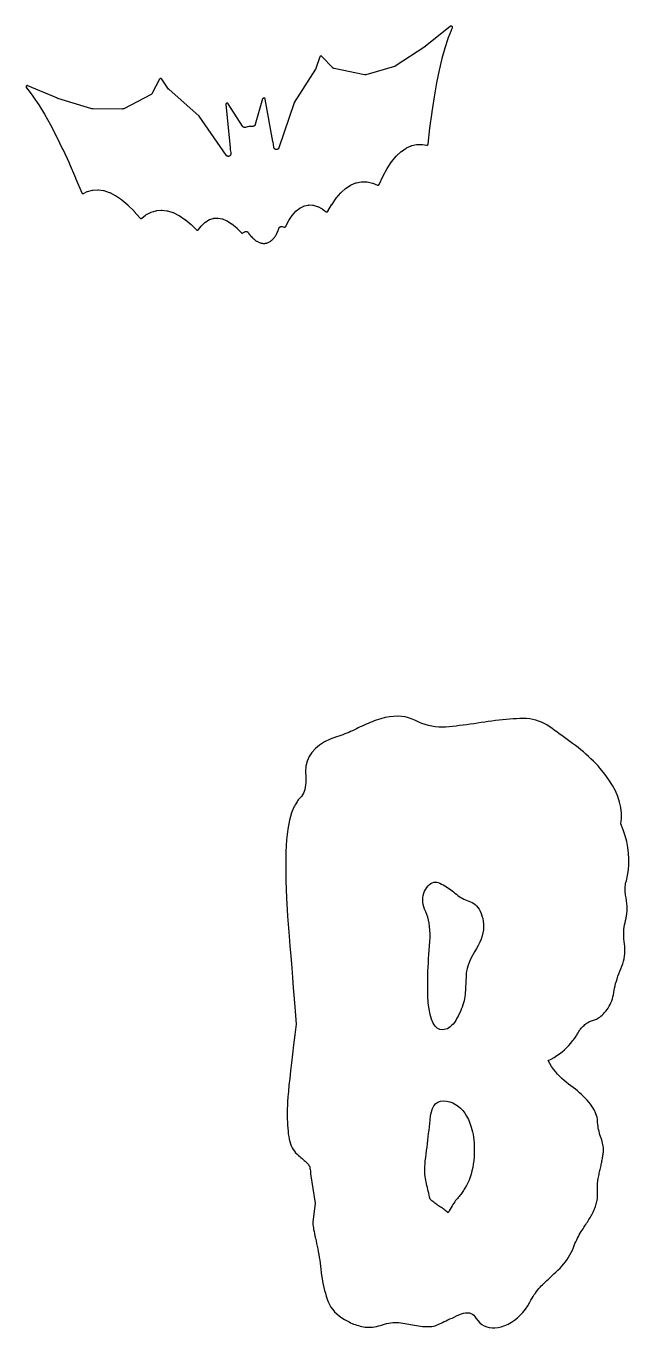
# Model space of a CAD drawing. Header units: millimetres. Extents: x 5 to 295, y 5 to 125.
# Drawn here: x 173.6 to 228.8, y 5.5 to 124.8 of the extents above; entities that cross this region are included whole.
import ezdxf

# ---------------------------------------------------------------- set-up
doc = ezdxf.new("R2010")
doc.units = ezdxf.units.MM

msp = doc.modelspace()

# ---------------------------------------------------------------- linework, layer by layer
at = {"layer": 'Schnitt'}
for points in [[(173.634, 119.297), (173.623, 119.292), (173.613, 119.286), (173.604, 119.279), (173.595, 119.271), (173.587, 119.262), (173.58, 119.252), (173.574, 119.242), (173.569, 119.231), (173.565, 119.22), (173.562, 119.208), (173.561, 119.196), (173.561, 119.184), (173.561, 119.172), (173.563, 119.16), (173.567, 119.149), (173.571, 119.138), (173.576, 119.127), (173.583, 119.117), (173.59, 119.108), (173.721, 118.958), (173.723, 118.956), (173.732, 118.945), (173.733, 118.943), (174.219, 118.303), (174.22, 118.302), (174.226, 118.292), (174.227, 118.291), (174.73, 117.546), (174.731, 117.545), (174.736, 117.537), (174.737, 117.536), (175.256, 116.686), (175.256, 116.685), (175.26, 116.678), (175.261, 116.677), (175.795, 115.723), (175.796, 115.722), (175.799, 115.716), (175.799, 115.716), (176.349, 114.657), (176.35, 114.656), (176.352, 114.651), (176.353, 114.651), (176.918, 113.488), (176.918, 113.488), (176.92, 113.484), (176.92, 113.483), (177.501, 112.217), (177.502, 112.213), (178.098, 110.842), (178.099, 110.839), (178.661, 109.482), (178.666, 109.471), (178.672, 109.461), (178.679, 109.452), (178.687, 109.444), (178.695, 109.436), (178.704, 109.429), (178.714, 109.423), (178.725, 109.418), (178.735, 109.414), (178.747, 109.411), (178.758, 109.409), (178.77, 109.408), (178.781, 109.408), (178.793, 109.41), (178.804, 109.412), (178.815, 109.416), (178.826, 109.421), (179.16, 109.588), (179.162, 109.589), (179.18, 109.597), (179.185, 109.599), (179.204, 109.605), (179.206, 109.605), (179.643, 109.725), (179.646, 109.726), (179.666, 109.73), (179.672, 109.731), (179.692, 109.733), (179.695, 109.733), (180.143, 109.76), (180.146, 109.76), (180.166, 109.761), (180.172, 109.76), (180.191, 109.758), (180.194, 109.758), (180.661, 109.692), (180.664, 109.692), (180.681, 109.688), (180.687, 109.687), (180.703, 109.682), (180.706, 109.681), (181.195, 109.519), (181.197, 109.518), (181.211, 109.513), (181.216, 109.511), (181.229, 109.505), (181.231, 109.504), (181.743, 109.242), (181.746, 109.24), (181.769, 109.226), (181.772, 109.224), (182.305, 108.86), (182.308, 108.858), (182.325, 108.845), (182.327, 108.843), (182.881, 108.374), (182.883, 108.372), (182.896, 108.361), (182.898, 108.359), (183.471, 107.785), (183.472, 107.784), (183.482, 107.773), (183.483, 107.772), (184.005, 107.174), (184.013, 107.165), (184.022, 107.157), (184.032, 107.15), (184.043, 107.144), (184.054, 107.14), (184.066, 107.136), (184.078, 107.134), (184.09, 107.133), (184.102, 107.133), (184.114, 107.134), (184.126, 107.136), (184.137, 107.14), (184.148, 107.145), (184.159, 107.151), (184.169, 107.158), (184.517, 107.429), (184.519, 107.431), (184.533, 107.44), (184.537, 107.443), (184.551, 107.452), (184.553, 107.453), (184.982, 107.683), (184.985, 107.684), (185.002, 107.692), (185.007, 107.694), (185.025, 107.701), (185.028, 107.702), (185.463, 107.836), (185.466, 107.836), (185.485, 107.841), (185.491, 107.842), (185.511, 107.845), (185.514, 107.846), (185.96, 107.887), (185.963, 107.887), (185.983, 107.888), (185.989, 107.888), (186.009, 107.887), (186.012, 107.886), (186.476, 107.835), (186.479, 107.834), (186.496, 107.831), (186.502, 107.83), (186.519, 107.826), (186.522, 107.825), (187.007, 107.678), (187.01, 107.677), (187.024, 107.672), (187.029, 107.67), (187.043, 107.664), (187.045, 107.663), (187.553, 107.416), (187.556, 107.415), (187.58, 107.401), (187.583, 107.399), (188.113, 107.05), (188.116, 107.049), (188.133, 107.035), (188.136, 107.033), (188.687, 106.581), (188.689, 106.579), (188.702, 106.567), (188.704, 106.565), (189.185, 106.095), (189.194, 106.087), (189.203, 106.08), (189.214, 106.074), (189.225, 106.07), (189.236, 106.066), (189.247, 106.063), (189.259, 106.061), (189.271, 106.061), (189.283, 106.062), (189.295, 106.064), (189.306, 106.067), (189.317, 106.071), (189.328, 106.077), (189.338, 106.083), (189.347, 106.09), (189.356, 106.098), (189.364, 106.107), (189.611, 106.426), (189.613, 106.428), (189.622, 106.439), (189.625, 106.442), (189.636, 106.453), (189.637, 106.455), (189.962, 106.761), (189.964, 106.763), (189.978, 106.775), (189.983, 106.779), (189.998, 106.79), (190.001, 106.791), (190.325, 106.996), (190.328, 106.998), (190.348, 107.009), (190.355, 107.012), (190.376, 107.02), (190.379, 107.022), (190.706, 107.133), (190.708, 107.133), (190.724, 107.138), (190.729, 107.139), (190.744, 107.142), (190.749, 107.143), (190.766, 107.145), (190.769, 107.145), (191.105, 107.169), (191.108, 107.169), (191.124, 107.169), (191.129, 107.169), (191.144, 107.168), (191.149, 107.168), (191.165, 107.166), (191.167, 107.165), (191.524, 107.101), (191.527, 107.1), (191.547, 107.095), (191.553, 107.093), (191.573, 107.086), (191.576, 107.085), (191.96, 106.926), (191.962, 106.925), (191.977, 106.918), (191.982, 106.916), (191.996, 106.907), (191.998, 106.906), (192.408, 106.646), (192.411, 106.644), (192.434, 106.628), (192.437, 106.625), (192.87, 106.262), (192.873, 106.26), (192.889, 106.245), (192.891, 106.243), (193.289, 105.833), (193.298, 105.824), (193.307, 105.817), (193.318, 105.811), (193.329, 105.805), (193.34, 105.801), (193.352, 105.798), (193.364, 105.797), (193.376, 105.796), (193.388, 105.797), (193.4, 105.799), (193.412, 105.802), (193.423, 105.807), (193.434, 105.812), (193.606, 105.91), (193.609, 105.912), (193.626, 105.921), (193.631, 105.923), (193.648, 105.93), (193.654, 105.931), (193.671, 105.936), (193.677, 105.938), (193.695, 105.941), (193.701, 105.941), (193.719, 105.943), (193.725, 105.943), (193.743, 105.942), (193.749, 105.942), (193.767, 105.939), (193.772, 105.938), (193.79, 105.934), (193.796, 105.933), (193.813, 105.927), (193.818, 105.924), (193.835, 105.917), (193.84, 105.914), (193.856, 105.905), (193.861, 105.902), (193.875, 105.891), (193.88, 105.887), (193.893, 105.875), (193.897, 105.871), (193.91, 105.858), (193.913, 105.853), (193.925, 105.838), (193.927, 105.835), (193.936, 105.821), (193.937, 105.82), (193.938, 105.819), (193.939, 105.817), (193.995, 105.738), (193.996, 105.736), (193.997, 105.735), (193.998, 105.734), (194.055, 105.657), (194.057, 105.656), (194.058, 105.655), (194.059, 105.653), (194.117, 105.58), (194.118, 105.579), (194.119, 105.578), (194.12, 105.576), (194.179, 105.507), (194.18, 105.506), (194.181, 105.504), (194.182, 105.503), (194.241, 105.437), (194.243, 105.436), (194.244, 105.434), (194.245, 105.433), (194.305, 105.371), (194.306, 105.369), (194.308, 105.368), (194.309, 105.367), (194.369, 105.308), (194.37, 105.307), (194.372, 105.305), (194.374, 105.304), (194.434, 105.25), (194.435, 105.248), (194.437, 105.247), (194.439, 105.245), (194.499, 105.195), (194.501, 105.193), (194.503, 105.192), (194.504, 105.19), (194.565, 105.143), (194.567, 105.142), (194.569, 105.14), (194.571, 105.139), (194.631, 105.096), (194.633, 105.095), (194.635, 105.093), (194.637, 105.092), (194.697, 105.053), (194.7, 105.052), (194.702, 105.05), (194.704, 105.049), (194.764, 105.014), (194.766, 105.012), (194.769, 105.011), (194.772, 105.01), (194.831, 104.979), (194.834, 104.977), (194.836, 104.976), (194.839, 104.975), (194.898, 104.948), (194.901, 104.946), (194.904, 104.945), (194.907, 104.944), (194.965, 104.921), (194.968, 104.919), (194.971, 104.918), (194.974, 104.917), (195.032, 104.898), (195.035, 104.897), (195.038, 104.896), (195.042, 104.895), (195.099, 104.879), (195.102, 104.878), (195.106, 104.877), (195.109, 104.877), (195.166, 104.865), (195.169, 104.864), (195.173, 104.863), (195.176, 104.863), (195.232, 104.854), (195.236, 104.854), (195.24, 104.853), (195.243, 104.853), (195.299, 104.848), (195.302, 104.848), (195.306, 104.848), (195.31, 104.847), (195.364, 104.846), (195.368, 104.846), (195.372, 104.846), (195.376, 104.846), (195.43, 104.849), (195.434, 104.849), (195.438, 104.849), (195.442, 104.849), (195.495, 104.855), (195.499, 104.856), (195.503, 104.856), (195.507, 104.857), (195.56, 104.866), (195.564, 104.867), (195.567, 104.868), (195.571, 104.868), (195.624, 104.881), (195.627, 104.882), (195.631, 104.883), (195.635, 104.884), (195.687, 104.9), (195.691, 104.902), (195.694, 104.903), (195.698, 104.904), (195.75, 104.924), (195.753, 104.925), (195.756, 104.927), (195.76, 104.928), (195.811, 104.952), (195.815, 104.953), (195.818, 104.955), (195.821, 104.957), (195.872, 104.984), (195.875, 104.985), (195.878, 104.987), (195.881, 104.989), (195.932, 105.02), (195.935, 105.022), (195.938, 105.023), (195.94, 105.025), (195.991, 105.06), (195.993, 105.062), (195.996, 105.064), (195.999, 105.066), (196.048, 105.104), (196.051, 105.106), (196.053, 105.108), (196.056, 105.11), (196.105, 105.153), (196.107, 105.155), (196.109, 105.157), (196.111, 105.159), (196.16, 105.205), (196.162, 105.207), (196.164, 105.209), (196.166, 105.211), (196.214, 105.261), (196.216, 105.263), (196.217, 105.265), (196.219, 105.267), (196.266, 105.321), (196.268, 105.323), (196.27, 105.325), (196.271, 105.327), (196.317, 105.385), (196.319, 105.386), (196.32, 105.388), (196.322, 105.39), (196.367, 105.452), (196.368, 105.454), (196.37, 105.456), (196.371, 105.458), (196.415, 105.523), (196.416, 105.525), (196.417, 105.527), (196.418, 105.529), (196.461, 105.597), (196.462, 105.599), (196.463, 105.601), (196.465, 105.603), (196.506, 105.675), (196.507, 105.677), (196.508, 105.679), (196.509, 105.681), (196.549, 105.757), (196.55, 105.758), (196.551, 105.76), (196.552, 105.762), (196.59, 105.841), (196.591, 105.843), (196.592, 105.845), (196.593, 105.846), (196.63, 105.929), (196.631, 105.931), (196.631, 105.932), (196.632, 105.934), (196.668, 106.02), (196.668, 106.022), (196.669, 106.023), (196.67, 106.025), (196.704, 106.114), (196.704, 106.115), (196.705, 106.117), (196.705, 106.118), (196.738, 106.211), (196.738, 106.212), (196.739, 106.214), (196.739, 106.215), (196.744, 106.231), (196.745, 106.234), (196.752, 106.252), (196.755, 106.258), (196.763, 106.274), (196.766, 106.279), (196.775, 106.294), (196.779, 106.299), (196.79, 106.313), (196.794, 106.318), (196.806, 106.331), (196.81, 106.335), (196.824, 106.347), (196.829, 106.351), (196.843, 106.361), (196.849, 106.364), (196.864, 106.373), (196.87, 106.375), (196.886, 106.383), (196.892, 106.385), (196.909, 106.39), (196.915, 106.392), (196.932, 106.396), (196.938, 106.396), (196.956, 106.398), (196.962, 106.399), (196.98, 106.399), (196.986, 106.399), (197.004, 106.397), (197.01, 106.396), (197.029, 106.393), (197.032, 106.392), (197.224, 106.345), (197.236, 106.342), (197.248, 106.341), (197.26, 106.341), (197.272, 106.343), (197.284, 106.345), (197.296, 106.349), (197.307, 106.354), (197.318, 106.36), (197.328, 106.367), (197.337, 106.376), (197.345, 106.384), (197.352, 106.394), (197.358, 106.405), (197.628, 106.909), (197.629, 106.911), (197.641, 106.93), (197.642, 106.932), (197.959, 107.401), (197.961, 107.404), (197.978, 107.427), (197.981, 107.43), (198.303, 107.792), (198.305, 107.794), (198.316, 107.806), (198.32, 107.81), (198.333, 107.821), (198.335, 107.822), (198.659, 108.081), (198.662, 108.083), (198.679, 108.095), (198.684, 108.098), (198.703, 108.109), (198.705, 108.11), (199.03, 108.27), (199.033, 108.271), (199.047, 108.278), (199.052, 108.28), (199.066, 108.285), (199.071, 108.286), (199.087, 108.29), (199.089, 108.291), (199.419, 108.361), (199.422, 108.361), (199.438, 108.364), (199.443, 108.365), (199.459, 108.366), (199.464, 108.366), (199.48, 108.366), (199.483, 108.366), (199.827, 108.35), (199.831, 108.349), (199.854, 108.347), (199.861, 108.346), (199.883, 108.341), (199.886, 108.34), (200.255, 108.232), (200.257, 108.232), (200.275, 108.225), (200.281, 108.223), (200.298, 108.215), (200.301, 108.214), (200.697, 108.009), (200.699, 108.008), (200.712, 108), (200.716, 107.998), (200.728, 107.99), (200.73, 107.988), (201.056, 107.751), (201.066, 107.744), (201.076, 107.739), (201.087, 107.734), (201.099, 107.731), (201.11, 107.729), (201.122, 107.728), (201.134, 107.728), (201.146, 107.729), (201.157, 107.732), (201.169, 107.735), (201.18, 107.74), (201.19, 107.746), (201.2, 107.753), (201.209, 107.76), (201.217, 107.769), (201.224, 107.778), (201.231, 107.788), (201.563, 108.373), (201.565, 108.375), (201.574, 108.39), (201.576, 108.392), (201.981, 108.979), (201.982, 108.982), (201.996, 108.999), (201.998, 109.002), (202.411, 109.483), (202.414, 109.486), (202.433, 109.505), (202.436, 109.508), (202.856, 109.885), (202.858, 109.887), (202.87, 109.896), (202.873, 109.899), (202.886, 109.908), (202.888, 109.909), (203.314, 110.185), (203.316, 110.187), (203.332, 110.196), (203.337, 110.198), (203.353, 110.206), (203.356, 110.207), (203.787, 110.384), (203.79, 110.385), (203.809, 110.392), (203.814, 110.394), (203.834, 110.398), (203.837, 110.399), (204.277, 110.483), (204.28, 110.483), (204.3, 110.486), (204.306, 110.486), (204.326, 110.487), (204.329, 110.487), (204.784, 110.478), (204.787, 110.478), (204.806, 110.477), (204.812, 110.476), (204.831, 110.473), (204.833, 110.473), (205.309, 110.37), (205.311, 110.369), (205.327, 110.365), (205.332, 110.364), (205.348, 110.358), (205.35, 110.357), (205.76, 110.192), (205.771, 110.188), (205.783, 110.185), (205.795, 110.184), (205.807, 110.184), (205.819, 110.184), (205.831, 110.186), (205.843, 110.19), (205.854, 110.194), (205.865, 110.2), (205.875, 110.206), (205.884, 110.214), (205.893, 110.223), (205.901, 110.232), (205.908, 110.242), (205.913, 110.253), (206.249, 110.971), (206.25, 110.973), (206.257, 110.986), (206.258, 110.988), (206.651, 111.697), (206.652, 111.699), (206.661, 111.714), (206.662, 111.716), (207.066, 112.32), (207.067, 112.322), (207.08, 112.339), (207.082, 112.342), (207.494, 112.839), (207.497, 112.842), (207.515, 112.861), (207.517, 112.864), (207.937, 113.257), (207.939, 113.259), (207.95, 113.268), (207.953, 113.271), (207.965, 113.28), (207.967, 113.281), (208.393, 113.573), (208.395, 113.574), (208.41, 113.583), (208.415, 113.586), (208.43, 113.594), (208.433, 113.595), (208.863, 113.787), (208.866, 113.788), (208.884, 113.796), (208.89, 113.797), (208.909, 113.803), (208.912, 113.803), (209.351, 113.901), (209.354, 113.902), (209.373, 113.905), (209.38, 113.906), (209.4, 113.907), (209.403, 113.907), (209.855, 113.913), (209.858, 113.913), (209.877, 113.912), (209.883, 113.912), (209.902, 113.909), (209.905, 113.909), (210.272, 113.84), (210.284, 113.838), (210.295, 113.838), (210.307, 113.839), (210.318, 113.84), (210.33, 113.843), (210.34, 113.847), (210.351, 113.852), (210.361, 113.858), (210.37, 113.865), (210.379, 113.873), (210.387, 113.881), (210.394, 113.891), (210.4, 113.901), (210.405, 113.911), (210.409, 113.922), (210.412, 113.933), (210.413, 113.944), (210.579, 115.402), (210.58, 115.407), (210.774, 116.888), (210.775, 116.892), (210.984, 118.27), (210.984, 118.271), (210.985, 118.276), (210.985, 118.276), (211.208, 119.549), (211.208, 119.55), (211.209, 119.556), (211.209, 119.556), (211.446, 120.725), (211.446, 120.726), (211.448, 120.733), (211.448, 120.734), (211.699, 121.798), (211.699, 121.799), (211.701, 121.807), (211.701, 121.808), (211.966, 122.768), (211.966, 122.769), (211.969, 122.778), (211.969, 122.78), (212.247, 123.634), (212.248, 123.636), (212.252, 123.647), (212.252, 123.649), (212.543, 124.398), (212.543, 124.399), (212.549, 124.413), (212.55, 124.415), (212.635, 124.595), (212.639, 124.606), (212.643, 124.618), (212.645, 124.629), (212.646, 124.641), (212.646, 124.653), (212.645, 124.665), (212.642, 124.677), (212.639, 124.688), (212.634, 124.699), (212.628, 124.71), (212.621, 124.719), (212.613, 124.728), (212.605, 124.737), (212.595, 124.744), (212.585, 124.75), (212.575, 124.756), (212.563, 124.76), (212.552, 124.763), (212.54, 124.765), (212.528, 124.766), (212.516, 124.766), (212.504, 124.764), (212.493, 124.761), (212.481, 124.757), (212.471, 124.752), (212.46, 124.746), (212.451, 124.739), (210.148, 122.877), (210.145, 122.875), (210.127, 122.862), (210.125, 122.86), (207.392, 121.084), (207.389, 121.083), (207.373, 121.073), (207.368, 121.07), (207.351, 121.063), (207.346, 121.061), (207.328, 121.055), (207.325, 121.054), (204.702, 120.295), (204.699, 120.294), (204.681, 120.29), (204.675, 120.289), (204.658, 120.287), (204.652, 120.286), (204.635, 120.285), (204.629, 120.286), (204.611, 120.287), (204.606, 120.287), (204.587, 120.29), (204.584, 120.291), (201.807, 120.863), (201.804, 120.864), (201.785, 120.869), (201.779, 120.871), (201.762, 120.877), (201.756, 120.88), (201.74, 120.888), (201.735, 120.891), (201.719, 120.9), (201.714, 120.904), (201.7, 120.915), (201.695, 120.919), (201.681, 120.932), (201.679, 120.935), (200.684, 121.982), (200.675, 121.99), (200.666, 121.997), (200.656, 122.003), (200.646, 122.009), (200.635, 122.013), (200.623, 122.016), (200.612, 122.018), (200.6, 122.019), (200.588, 122.019), (200.577, 122.017), (200.565, 122.015), (200.554, 122.011), (200.543, 122.006), (200.533, 122.001), (200.523, 121.994), (200.514, 121.986), (200.506, 121.978), (200.499, 121.968), (200.493, 121.959), (200.487, 121.948), (200.483, 121.937), (200.129, 120.884), (200.128, 120.881), (200.119, 120.858), (200.116, 120.852), (200.104, 120.831), (200.103, 120.828), (198.14, 117.76), (198.133, 117.747), (198.128, 117.733), (196.743, 113.609), (196.742, 113.607), (196.735, 113.589), (196.732, 113.583), (196.724, 113.568), (196.721, 113.563), (196.712, 113.548), (196.709, 113.543), (196.698, 113.529), (196.694, 113.525), (196.682, 113.512), (196.677, 113.508), (196.664, 113.497), (196.659, 113.493), (196.645, 113.483), (196.64, 113.48), (196.625, 113.471), (196.619, 113.469), (196.603, 113.461), (196.598, 113.459), (196.581, 113.454), (196.576, 113.452), (196.558, 113.448), (196.553, 113.447), (196.535, 113.445), (196.529, 113.445), (196.512, 113.444), (196.506, 113.445), (196.488, 113.446), (196.483, 113.447), (196.465, 113.45), (196.46, 113.451), (196.443, 113.456), (196.437, 113.457), (196.421, 113.464), (196.415, 113.466), (196.399, 113.474), (196.394, 113.477), (196.379, 113.486), (196.375, 113.489), (196.361, 113.5), (196.356, 113.504), (196.344, 113.516), (196.34, 113.52), (196.328, 113.534), (196.324, 113.538), (196.314, 113.553), (196.311, 113.558), (196.302, 113.573), (196.3, 113.578), (196.292, 113.594), (196.29, 113.599), (196.285, 113.616), (196.283, 113.622), (196.279, 113.64), (196.278, 113.643), (196.276, 113.656), (196.275, 113.66), (196.272, 113.688), (196.272, 113.692), (196.271, 113.712), (196.271, 113.716), (196.271, 113.72), (196.27, 113.724), (196.257, 113.843), (196.257, 113.847), (196.256, 113.85), (196.256, 113.854), (196.235, 113.972), (196.235, 113.975), (196.234, 113.979), (196.233, 113.983), (196.205, 114.099), (196.204, 114.103), (196.203, 114.106), (196.202, 114.11), (196.189, 114.152), (196.188, 114.156), (196.181, 114.181), (196.181, 114.185), (195.481, 118.071), (195.479, 118.083), (195.475, 118.094), (195.47, 118.105), (195.464, 118.115), (195.457, 118.125), (195.449, 118.134), (195.44, 118.142), (195.431, 118.149), (195.421, 118.155), (195.41, 118.16), (195.399, 118.164), (195.387, 118.167), (195.375, 118.169), (195.364, 118.17), (195.352, 118.169), (195.34, 118.167), (195.328, 118.165), (195.317, 118.161), (195.306, 118.155), (195.296, 118.149), (195.287, 118.142), (195.278, 118.134), (195.27, 118.125), (195.263, 118.116), (195.257, 118.105), (195.252, 118.095), (195.248, 118.083), (194.567, 115.743), (194.566, 115.74), (194.559, 115.721), (194.557, 115.716), (194.549, 115.699), (194.547, 115.694), (194.537, 115.678), (194.534, 115.673), (194.523, 115.659), (194.519, 115.654), (194.507, 115.64), (194.503, 115.636), (194.489, 115.624), (194.485, 115.62), (194.47, 115.61), (194.465, 115.606), (194.449, 115.597), (194.444, 115.594), (194.428, 115.587), (194.422, 115.584), (194.405, 115.579), (194.399, 115.577), (194.381, 115.573), (194.375, 115.572), (194.357, 115.569), (194.351, 115.569), (194.332, 115.568), (194.329, 115.568), (194.265, 115.57), (194.261, 115.57), (194.257, 115.57), (194.253, 115.57), (194.134, 115.565), (194.13, 115.565), (194.126, 115.564), (194.122, 115.564), (194.004, 115.551), (194, 115.551), (193.996, 115.55), (193.992, 115.55), (193.875, 115.529), (193.871, 115.529), (193.867, 115.528), (193.863, 115.527), (193.748, 115.499), (193.744, 115.498), (193.74, 115.497), (193.736, 115.496), (193.675, 115.477), (193.672, 115.476), (193.653, 115.471), (193.647, 115.47), (193.629, 115.467), (193.623, 115.466), (193.605, 115.465), (193.599, 115.465), (193.581, 115.466), (193.575, 115.467), (193.557, 115.47), (193.551, 115.471), (193.534, 115.475), (193.528, 115.477), (193.511, 115.483), (193.505, 115.486), (193.489, 115.494), (193.484, 115.497), (193.468, 115.506), (193.463, 115.51), (193.449, 115.521), (193.444, 115.525), (193.431, 115.537), (193.427, 115.541), (193.415, 115.555), (193.411, 115.56), (193.4, 115.576), (193.398, 115.578), (192.098, 117.641), (192.091, 117.65), (192.084, 117.659), (192.075, 117.668), (192.066, 117.675), (192.056, 117.681), (192.045, 117.687), (192.034, 117.691), (192.022, 117.694), (192.011, 117.696), (191.999, 117.697), (191.987, 117.696), (191.975, 117.695), (191.963, 117.692), (191.952, 117.688), (191.941, 117.683), (191.931, 117.677), (191.921, 117.67), (191.913, 117.662), (191.904, 117.653), (191.897, 117.644), (191.891, 117.634), (191.886, 117.623), (191.882, 117.612), (191.879, 117.6), (191.877, 117.588), (191.877, 117.576), (191.877, 117.565), (192.276, 113.636), (192.277, 113.632), (192.278, 113.606), (192.278, 113.602), (192.277, 113.559), (192.276, 113.555), (192.277, 113.551), (192.277, 113.547), (192.282, 113.428), (192.282, 113.424), (192.282, 113.42), (192.282, 113.416), (192.295, 113.298), (192.296, 113.294), (192.296, 113.29), (192.297, 113.286), (192.317, 113.169), (192.318, 113.165), (192.319, 113.161), (192.32, 113.157), (192.324, 113.138), (192.325, 113.134), (192.33, 113.105), (192.331, 113.101), (192.332, 113.089), (192.332, 113.086), (192.333, 113.067), (192.333, 113.061), (192.332, 113.043), (192.332, 113.037), (192.329, 113.02), (192.328, 113.014), (192.324, 112.997), (192.322, 112.992), (192.316, 112.975), (192.314, 112.97), (192.307, 112.954), (192.304, 112.948), (192.295, 112.933), (192.292, 112.928), (192.281, 112.914), (192.278, 112.91), (192.266, 112.897), (192.262, 112.892), (192.249, 112.88), (192.244, 112.877), (192.23, 112.866), (192.226, 112.863), (192.211, 112.854), (192.205, 112.851), (192.19, 112.843), (192.184, 112.841), (192.168, 112.835), (192.162, 112.833), (192.145, 112.829), (192.139, 112.828), (192.122, 112.825), (192.116, 112.824), (192.099, 112.823), (192.093, 112.823), (192.075, 112.824), (192.069, 112.824), (192.052, 112.827), (192.046, 112.828), (192.029, 112.832), (192.023, 112.833), (192.007, 112.839), (192.001, 112.841), (191.985, 112.849), (191.98, 112.851), (191.965, 112.86), (191.96, 112.863), (191.946, 112.874), (191.941, 112.877), (191.928, 112.889), (191.924, 112.893), (191.912, 112.906), (191.908, 112.91), (191.896, 112.926), (191.895, 112.928), (189.426, 116.511), (189.417, 116.522), (189.407, 116.533), (186.675, 118.941), (186.673, 118.943), (186.656, 118.96), (186.651, 118.966), (186.636, 118.984), (186.634, 118.987), (186.004, 119.902), (185.997, 119.912), (185.989, 119.92), (185.98, 119.928), (185.97, 119.935), (185.96, 119.941), (185.949, 119.946), (185.938, 119.949), (185.927, 119.952), (185.915, 119.954), (185.903, 119.954), (185.892, 119.953), (185.88, 119.952), (185.869, 119.949), (185.858, 119.944), (185.847, 119.939), (185.837, 119.933), (185.828, 119.926), (185.819, 119.918), (185.811, 119.909), (185.804, 119.9), (185.798, 119.89), (185.131, 118.609), (185.129, 118.606), (185.119, 118.589), (185.116, 118.584), (185.105, 118.569), (185.101, 118.565), (185.089, 118.551), (185.085, 118.547), (185.071, 118.535), (185.067, 118.531), (185.052, 118.52), (185.047, 118.517), (185.03, 118.507), (185.027, 118.505), (182.515, 117.189), (182.513, 117.188), (182.496, 117.18), (182.49, 117.178), (182.474, 117.172), (182.468, 117.17), (182.451, 117.166), (182.446, 117.165), (182.428, 117.162), (182.423, 117.162), (182.404, 117.161), (182.401, 117.161), (179.67, 117.167), (179.667, 117.167), (179.648, 117.168), (179.642, 117.169), (179.625, 117.171), (179.619, 117.173), (179.601, 117.177), (179.598, 117.178), (176.481, 118.132), (176.478, 118.133), (176.458, 118.14), (176.455, 118.142), (173.727, 119.297), (173.716, 119.301), (173.705, 119.304), (173.693, 119.306), (173.681, 119.307), (173.669, 119.306), (173.657, 119.304), (173.645, 119.301)], [(199.862, 14.912), (199.877, 14.776), (199.897, 14.626), (199.923, 14.463), (199.955, 14.285), (199.993, 14.094), (200.036, 13.889), (200.086, 13.67), (200.141, 13.437), (200.198, 13.196), (200.251, 12.95), (200.302, 12.699), (200.35, 12.445), (200.395, 12.185), (200.437, 11.922), (200.476, 11.654), (200.513, 11.382), (200.546, 11.106), (200.576, 10.825), (200.608, 10.543), (200.646, 10.263), (200.69, 9.985), (200.739, 9.71), (200.794, 9.437), (200.855, 9.166), (200.922, 8.897), (200.994, 8.63), (201.073, 8.365), (201.157, 8.103), (201.254, 7.848), (201.372, 7.604), (201.51, 7.371), (201.668, 7.151), (201.847, 6.942), (202.045, 6.744), (202.265, 6.559), (202.504, 6.384), (202.764, 6.222), (203.044, 6.071), (203.176, 6), (203.311, 5.934), (203.449, 5.873), (203.59, 5.815), (203.734, 5.762), (203.88, 5.714), (204.03, 5.67), (204.182, 5.63), (204.337, 5.594), (204.496, 5.563), (204.657, 5.539), (204.821, 5.524), (204.988, 5.518), (205.157, 5.522), (205.33, 5.536), (205.506, 5.558), (205.684, 5.591), (205.866, 5.633), (206.05, 5.684), (206.237, 5.744), (206.426, 5.805), (206.613, 5.855), (206.8, 5.895), (206.986, 5.924), (207.172, 5.944), (207.357, 5.953), (207.541, 5.953), (207.724, 5.942), (207.906, 5.921), (208.088, 5.889), (208.27, 5.854), (208.451, 5.82), (208.632, 5.787), (208.814, 5.756), (208.995, 5.726), (209.177, 5.698), (209.358, 5.671), (209.54, 5.646), (209.721, 5.622), (209.903, 5.599), (210.081, 5.582), (210.255, 5.573), (210.424, 5.573), (210.588, 5.582), (210.746, 5.599), (210.9, 5.625), (211.048, 5.66), (211.191, 5.704), (211.33, 5.756), (211.463, 5.817), (211.598, 5.884), (211.743, 5.955), (211.897, 6.029), (212.061, 6.107), (212.234, 6.189), (212.417, 6.274), (212.609, 6.363), (212.81, 6.456), (213.021, 6.552), (213.241, 6.651), (213.459, 6.74), (213.663, 6.802), (213.854, 6.839), (214.031, 6.849), (214.194, 6.833), (214.343, 6.791), (214.478, 6.723), (214.6, 6.628), (214.707, 6.508), (214.801, 6.361), (214.968, 6.131), (215.15, 5.934), (215.346, 5.771), (215.556, 5.641), (215.781, 5.545), (216.021, 5.482), (216.275, 5.452), (216.543, 5.455), (216.826, 5.492), (217.124, 5.563), (217.45, 5.677), (217.763, 5.815), (218.06, 5.979), (218.343, 6.167), (218.612, 6.379), (218.866, 6.617), (219.105, 6.879), (219.33, 7.165), (219.541, 7.477), (219.737, 7.813), (219.839, 7.997), (219.941, 8.174), (220.045, 8.343), (220.149, 8.504), (220.254, 8.656), (220.359, 8.801), (220.466, 8.938), (220.573, 9.067), (220.681, 9.188), (220.789, 9.301), (220.902, 9.413), (221.024, 9.533), (221.155, 9.66), (221.294, 9.794), (221.442, 9.936), (221.599, 10.084), (221.764, 10.24), (221.939, 10.404), (222.122, 10.574), (222.313, 10.752), (222.504, 10.936), (222.683, 11.125), (222.852, 11.319), (223.01, 11.518), (223.157, 11.723), (223.293, 11.932), (223.418, 12.147), (223.532, 12.366), (223.636, 12.591), (223.728, 12.82), (223.802, 13.006), (223.876, 13.186), (223.953, 13.36), (224.03, 13.529), (224.109, 13.691), (224.19, 13.848), (224.272, 13.999), (224.355, 14.144), (224.44, 14.284), (224.527, 14.417), (224.613, 14.547), (224.697, 14.674), (224.778, 14.799), (224.858, 14.922), (224.935, 15.043), (225.01, 15.162), (225.083, 15.278), (225.154, 15.393), (225.222, 15.505), (225.289, 15.615), (225.353, 15.724), (225.414, 15.832), (225.472, 15.941), (225.527, 16.05), (225.579, 16.159), (225.628, 16.268), (225.675, 16.377), (225.718, 16.486), (225.759, 16.594), (225.797, 16.703), (225.831, 16.814), (225.861, 16.93), (225.886, 17.05), (225.907, 17.174), (225.924, 17.302), (225.936, 17.435), (225.944, 17.572), (225.948, 17.714), (225.947, 17.859), (225.942, 18.01), (225.937, 18.161), (225.935, 18.309), (225.937, 18.454), (225.942, 18.596), (225.951, 18.735), (225.964, 18.872), (225.98, 19.005), (226, 19.136), (226.024, 19.264), (226.051, 19.389), (226.079, 19.511), (226.107, 19.633), (226.135, 19.752), (226.161, 19.871), (226.187, 19.987), (226.212, 20.103), (226.236, 20.217), (226.26, 20.329), (226.283, 20.44), (226.305, 20.55), (226.326, 20.658), (226.347, 20.765), (226.367, 20.87), (226.386, 20.974), (226.405, 21.076), (226.422, 21.177), (226.439, 21.276), (226.456, 21.374), (226.471, 21.471), (226.486, 21.566), (226.497, 21.664), (226.501, 21.768), (226.497, 21.878), (226.486, 21.996), (226.468, 22.119), (226.443, 22.25), (226.41, 22.386), (226.37, 22.53), (226.323, 22.68), (226.269, 22.836), (226.213, 22.996), (226.163, 23.155), (226.117, 23.315), (226.077, 23.475), (226.042, 23.634), (226.012, 23.794), (225.987, 23.954), (225.967, 24.113), (225.952, 24.273), (225.942, 24.433), (225.927, 24.593), (225.898, 24.756), (225.855, 24.922), (225.797, 25.089), (225.724, 25.258), (225.637, 25.43), (225.536, 25.604), (225.419, 25.78), (225.289, 25.958), (225.144, 26.138), (224.988, 26.318), (224.826, 26.495), (224.657, 26.67), (224.482, 26.841), (224.3, 27.009), (224.112, 27.175), (223.917, 27.337), (223.715, 27.497), (223.507, 27.654), (223.293, 27.808), (223.078, 27.966), (222.869, 28.137), (222.666, 28.32), (222.468, 28.516), (222.277, 28.724), (222.091, 28.944), (221.911, 29.177), (221.737, 29.422), (221.568, 29.679), (221.406, 29.949), (221.69, 30.097), (221.96, 30.253), (222.218, 30.417), (222.463, 30.587), (222.694, 30.765), (222.913, 30.95), (223.118, 31.142), (223.31, 31.342), (223.49, 31.549), (223.656, 31.763), (223.727, 31.849), (223.794, 31.934), (223.857, 32.018), (223.917, 32.1), (223.973, 32.18), (224.026, 32.259), (224.075, 32.337), (224.12, 32.413), (224.162, 32.488), (224.2, 32.561), (224.239, 32.634), (224.281, 32.705), (224.329, 32.776), (224.38, 32.846), (224.436, 32.915), (224.496, 32.984), (224.561, 33.052), (224.63, 33.119), (224.703, 33.185), (224.781, 33.251), (224.861, 33.314), (224.943, 33.373), (225.027, 33.427), (225.112, 33.477), (225.198, 33.523), (225.286, 33.564), (225.375, 33.601), (225.466, 33.634), (225.558, 33.662), (225.652, 33.686), (225.747, 33.714), (225.845, 33.753), (225.944, 33.804), (226.046, 33.866), (226.151, 33.94), (226.257, 34.026), (226.365, 34.123), (226.476, 34.232), (226.589, 34.353), (226.704, 34.485), (226.816, 34.626), (226.919, 34.773), (227.013, 34.928), (227.099, 35.088), (227.176, 35.256), (227.244, 35.43), (227.303, 35.61), (227.354, 35.797), (227.396, 35.99), (227.43, 36.19), (227.462, 36.395), (227.502, 36.602), (227.55, 36.813), (227.604, 37.026), (227.666, 37.243), (227.735, 37.462), (227.811, 37.684), (227.894, 37.909), (227.985, 38.137), (228.083, 38.367), (228.178, 38.599), (228.259, 38.83), (228.326, 39.061), (228.379, 39.291), (228.419, 39.52), (228.444, 39.748), (228.456, 39.975), (228.455, 40.202), (228.439, 40.428), (228.41, 40.654), (228.378, 40.878), (228.356, 41.099), (228.343, 41.319), (228.34, 41.536), (228.346, 41.751), (228.362, 41.964), (228.387, 42.175), (228.421, 42.384), (228.465, 42.59), (228.518, 42.795), (228.571, 43.001), (228.611, 43.213), (228.64, 43.43), (228.658, 43.654), (228.664, 43.883), (228.658, 44.118), (228.64, 44.359), (228.611, 44.606), (228.571, 44.859), (228.518, 45.117), (228.493, 45.248), (228.475, 45.378), (228.464, 45.509), (228.46, 45.64), (228.464, 45.77), (228.475, 45.901), (228.493, 46.032), (228.518, 46.162), (228.551, 46.293), (228.591, 46.423), (228.703, 46.92), (228.78, 47.422), (228.82, 47.93), (228.823, 48.444), (228.791, 48.964), (228.722, 49.489), (228.616, 50.02), (228.475, 50.557), (228.297, 51.1), (228.083, 51.649), (228.129, 52.144), (228.124, 52.642), (228.066, 53.143), (227.955, 53.646), (227.793, 54.153), (227.578, 54.662), (227.311, 55.175), (226.991, 55.69), (226.62, 56.208), (226.196, 56.729), (225.99, 56.959), (225.779, 57.185), (225.563, 57.406), (225.342, 57.623), (225.116, 57.836), (224.885, 58.044), (224.649, 58.248), (224.408, 58.448), (224.161, 58.643), (223.91, 58.834), (223.657, 59.021), (223.408, 59.206), (223.161, 59.387), (222.917, 59.566), (222.676, 59.741), (222.438, 59.914), (222.203, 60.084), (221.971, 60.251), (221.741, 60.415), (221.515, 60.576), (221.285, 60.727), (221.047, 60.86), (220.801, 60.976), (220.545, 61.075), (220.281, 61.156), (220.008, 61.22), (219.726, 61.267), (219.436, 61.296), (219.137, 61.307), (218.829, 61.302), (218.516, 61.285), (218.201, 61.265), (217.883, 61.242), (217.564, 61.215), (217.242, 61.184), (216.918, 61.149), (216.592, 61.111), (216.263, 61.069), (215.933, 61.024), (215.6, 60.975), (215.267, 60.925), (214.935, 60.876), (214.605, 60.829), (214.276, 60.783), (213.949, 60.739), (213.623, 60.696), (213.298, 60.655), (212.975, 60.615), (212.654, 60.577), (212.334, 60.54), (212.016, 60.513), (211.7, 60.505), (211.386, 60.516), (211.074, 60.545), (210.764, 60.594), (210.457, 60.662), (210.152, 60.748), (209.849, 60.853), (209.548, 60.977), (209.249, 61.12), (208.946, 61.258), (208.63, 61.366), (208.301, 61.444), (207.96, 61.492), (207.607, 61.51), (207.242, 61.499), (206.864, 61.458), (206.474, 61.387), (206.072, 61.287), (205.657, 61.156), (205.469, 61.083), (205.282, 61.008), (205.097, 60.932), (204.914, 60.855), (204.731, 60.775), (204.551, 60.695), (204.371, 60.613), (204.194, 60.529), (204.017, 60.445), (203.842, 60.358), (203.667, 60.272), (203.491, 60.19), (203.313, 60.11), (203.134, 60.033), (202.953, 59.959), (202.771, 59.888), (202.588, 59.82), (202.402, 59.754), (202.216, 59.692), (202.028, 59.632), (201.438, 59.412), (200.916, 59.159), (200.462, 58.872), (200.077, 58.552), (199.76, 58.199), (199.511, 57.812), (199.33, 57.392), (199.218, 56.938), (199.174, 56.451), (199.197, 55.931), (199.205, 55.677), (199.2, 55.437), (199.182, 55.212), (199.151, 55.002), (199.107, 54.806), (199.049, 54.625), (198.979, 54.458), (198.896, 54.305), (198.799, 54.167), (198.689, 54.044), (198.631, 53.983), (198.573, 53.916), (198.515, 53.844), (198.457, 53.765), (198.399, 53.681), (198.341, 53.591), (198.283, 53.495), (198.225, 53.394), (198.167, 53.286), (198.109, 53.173), (197.882, 52.65), (197.697, 51.98), (197.551, 51.163), (197.447, 50.2), (197.383, 49.091), (197.36, 47.834), (197.377, 46.431), (197.435, 44.882), (197.534, 43.186), (197.673, 41.343), (197.706, 40.936), (197.746, 40.44), (197.793, 39.856), (197.848, 39.183), (197.909, 38.422), (197.978, 37.572), (198.054, 36.634), (198.138, 35.607), (198.229, 34.491), (198.327, 33.287), (198.201, 32.315), (198.086, 31.4), (197.98, 30.544), (197.885, 29.745), (197.8, 29.005), (197.726, 28.323), (197.661, 27.699), (197.607, 27.133), (197.562, 26.625), (197.528, 26.175), (197.516, 25.845), (197.508, 25.523), (197.504, 25.209), (197.505, 24.903), (197.51, 24.605), (197.52, 24.315), (197.533, 24.033), (197.551, 23.759), (197.574, 23.493), (197.601, 23.235), (197.635, 22.988), (197.679, 22.755), (197.734, 22.535), (197.798, 22.329), (197.873, 22.138), (197.958, 21.959), (198.053, 21.795), (198.158, 21.644), (198.274, 21.508), (198.399, 21.385), (198.526, 21.272), (198.646, 21.165), (198.758, 21.066), (198.864, 20.972), (198.962, 20.886), (199.052, 20.805), (199.136, 20.732), (199.212, 20.665), (199.281, 20.604), (199.343, 20.55), (199.398, 20.494), (199.447, 20.429), (199.491, 20.355), (199.528, 20.271), (199.56, 20.178), (199.586, 20.075), (199.607, 19.963), (199.621, 19.842), (199.63, 19.711), (199.633, 19.57), (200.068, 16.885), (199.851, 15.143), (199.854, 15.034)], [(210.391, 37.764), (210.403, 38.147), (210.42, 38.531), (210.44, 38.916), (210.463, 39.303), (210.49, 39.691), (210.521, 40.081), (210.556, 40.472), (210.585, 40.856), (210.599, 41.224), (210.599, 41.576), (210.585, 41.912), (210.556, 42.232), (210.512, 42.536), (210.454, 42.824), (210.382, 43.097), (210.294, 43.353), (210.193, 43.593), (210.095, 43.823), (210.019, 44.047), (209.964, 44.267), (209.932, 44.481), (209.921, 44.691), (209.932, 44.895), (209.964, 45.094), (210.019, 45.288), (210.095, 45.477), (210.193, 45.661), (210.304, 45.83), (210.419, 45.973), (210.539, 46.091), (210.663, 46.184), (210.792, 46.251), (210.924, 46.293), (211.062, 46.309), (211.203, 46.3), (211.349, 46.266), (211.499, 46.206), (211.65, 46.131), (211.798, 46.053), (211.943, 45.972), (212.086, 45.886), (212.225, 45.797), (212.361, 45.705), (212.495, 45.609), (212.626, 45.509), (212.753, 45.406), (212.878, 45.299), (213.003, 45.193), (213.132, 45.092), (213.265, 44.998), (213.401, 44.909), (213.54, 44.827), (213.684, 44.75), (213.831, 44.679), (213.981, 44.613), (214.136, 44.554), (214.293, 44.5), (214.448, 44.439), (214.594, 44.358), (214.73, 44.256), (214.857, 44.134), (214.974, 43.992), (215.082, 43.83), (215.18, 43.647), (215.269, 43.443), (215.348, 43.22), (215.418, 42.976), (215.471, 42.72), (215.5, 42.459), (215.503, 42.194), (215.482, 41.925), (215.436, 41.652), (215.366, 41.374), (215.271, 41.091), (215.151, 40.805), (215.007, 40.514), (214.838, 40.218), (214.665, 39.926), (214.51, 39.643), (214.372, 39.371), (214.251, 39.109), (214.148, 38.857), (214.063, 38.616), (213.994, 38.384), (213.944, 38.163), (213.91, 37.952), (213.894, 37.751), (213.887, 37.555), (213.878, 37.36), (213.869, 37.166), (213.859, 36.973), (213.849, 36.78), (213.838, 36.588), (213.826, 36.397), (213.813, 36.206), (213.8, 36.016), (213.785, 35.827), (213.752, 35.637), (213.71, 35.446), (213.659, 35.251), (213.6, 35.055), (213.531, 34.857), (213.454, 34.656), (213.369, 34.453), (213.274, 34.248), (213.171, 34.041), (213.06, 33.831), (212.942, 33.631), (212.822, 33.453), (212.698, 33.295), (212.572, 33.158), (212.443, 33.042), (212.311, 32.947), (212.176, 32.874), (212.038, 32.821), (211.897, 32.79), (211.753, 32.779), (211.491, 32.818), (211.257, 32.933), (211.05, 33.125), (210.871, 33.394), (210.719, 33.741), (210.595, 34.164), (210.498, 34.664), (210.429, 35.241), (210.388, 35.895), (210.374, 36.626), (210.376, 37.004), (210.382, 37.383)], [(213.382, 25.594), (213.586, 25.376), (213.774, 25.129), (213.946, 24.854), (214.102, 24.549), (214.242, 24.215), (214.366, 23.852), (214.434, 23.642), (214.492, 23.418), (214.541, 23.18), (214.581, 22.929), (214.611, 22.664), (214.632, 22.385), (214.643, 22.092), (214.645, 21.785), (214.637, 21.465), (214.62, 21.131), (214.592, 20.795), (214.552, 20.47), (214.499, 20.156), (214.434, 19.853), (214.357, 19.561), (214.267, 19.28), (214.165, 19.009), (214.051, 18.75), (213.924, 18.501), (213.785, 18.264), (213.726, 18.163), (213.665, 18.063), (213.601, 17.965), (213.536, 17.869), (213.468, 17.774), (213.398, 17.68), (213.326, 17.588), (213.251, 17.497), (213.175, 17.408), (213.096, 17.32), (213.016, 17.229), (212.935, 17.129), (212.853, 17.02), (212.771, 16.902), (212.688, 16.776), (212.604, 16.641), (212.519, 16.497), (212.434, 16.345), (212.348, 16.184), (212.261, 16.014), (212.188, 16.072), (212.113, 16.13), (212.037, 16.188), (211.959, 16.246), (211.88, 16.304), (211.8, 16.362), (211.718, 16.42), (211.634, 16.478), (211.549, 16.536), (211.463, 16.594), (211.376, 16.653), (211.289, 16.713), (211.202, 16.775), (211.115, 16.838), (211.027, 16.903), (210.94, 16.969), (210.853, 17.036), (210.766, 17.105), (210.679, 17.176), (210.592, 17.248), (210.549, 17.435), (210.506, 17.619), (210.465, 17.801), (210.424, 17.979), (210.383, 18.155), (210.344, 18.328), (210.305, 18.497), (210.267, 18.664), (210.229, 18.828), (210.193, 18.989), (210.161, 19.157), (210.136, 19.341), (210.12, 19.54), (210.112, 19.756), (210.111, 19.987), (210.119, 20.235), (210.134, 20.498), (210.158, 20.778), (210.19, 21.073), (210.229, 21.385), (210.272, 21.703), (210.313, 22.02), (210.353, 22.336), (210.392, 22.65), (210.429, 22.963), (210.464, 23.274), (210.498, 23.584), (210.531, 23.893), (210.562, 24.2), (210.592, 24.505), (210.636, 24.914), (210.711, 25.269), (210.816, 25.57), (210.952, 25.817), (211.118, 26.011), (211.315, 26.151), (211.542, 26.238), (211.8, 26.27), (212.088, 26.249), (212.406, 26.175), (212.674, 26.073), (212.926, 25.942), (213.162, 25.783)]]:
    msp.add_lwpolyline(points, close=True, dxfattribs=at)

doc.saveas('drawing.dxf')
